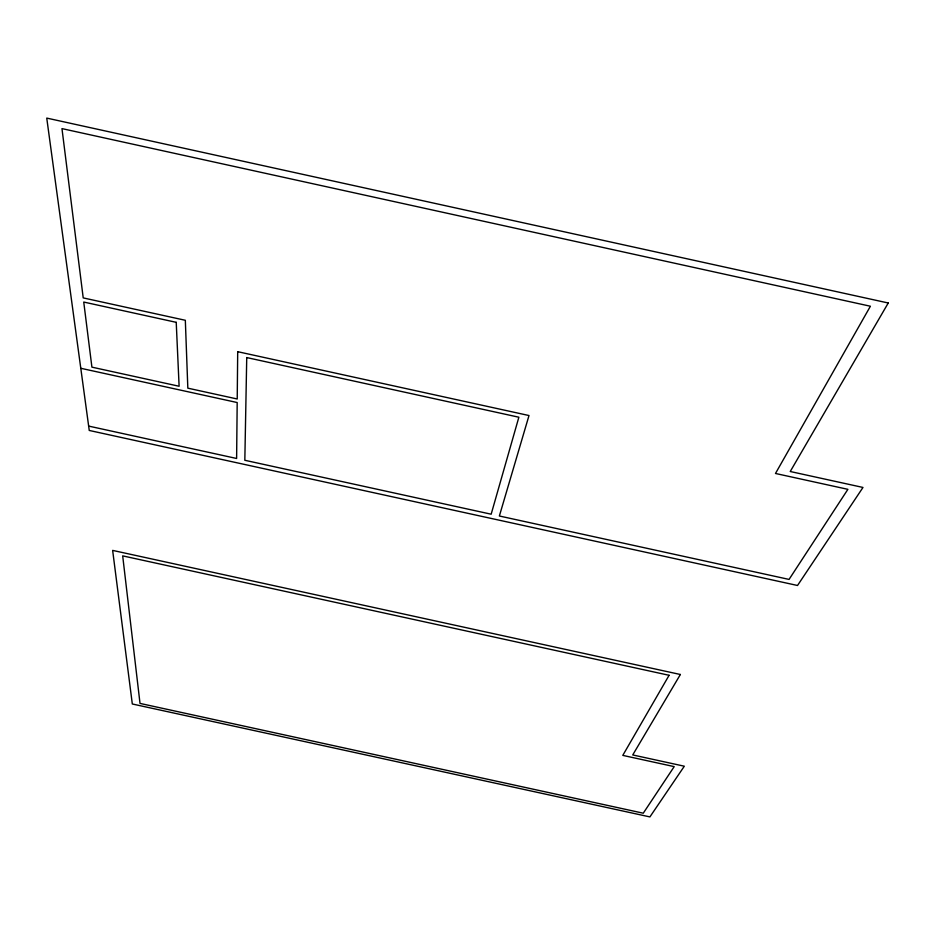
<?xml version="1.0" encoding="UTF-8"?>
<svg xmlns="http://www.w3.org/2000/svg" width="935" height="935" viewBox="0 0 935 935"><rect width="100%" height="100%" fill="white"/><g stroke="black" fill="none" stroke-linecap="round" stroke-linejoin="round"><path stroke-width="1.4" d="M88.65 426.091L236.613 458.477L237.186 402.541L80.784 368.285M237.7 351.689L237.221 398.988L187.83 388.165L185.329 320.284L83.215 297.903L61.967 128.609L870.403 306.236L775.489 473.472L847.893 489.332L789.058 579.419L499.372 516.003L529 415.537L237.7 351.689M246.735 357.567L244.83 460.277L491.167 514.203L518.867 417.22L246.735 357.567M669.098 675.292L622.792 755.387L674.205 766.618L643.268 813.205L140.016 703.412L122.684 555.869L669.098 675.292M888.25 302.998L790.239 471.509L862.982 487.451L797.52 585.485L89.246 430.451L46.75 118.091L888.25 302.998M680.376 674.497L632.726 754.942L684.315 766.209L649.907 816.909L132.314 703.985L112.644 550.399L680.376 674.497M176.224 322.33L83.741 302.052L91.91 367.151L179.111 386.248L176.224 322.33"/></g></svg>
